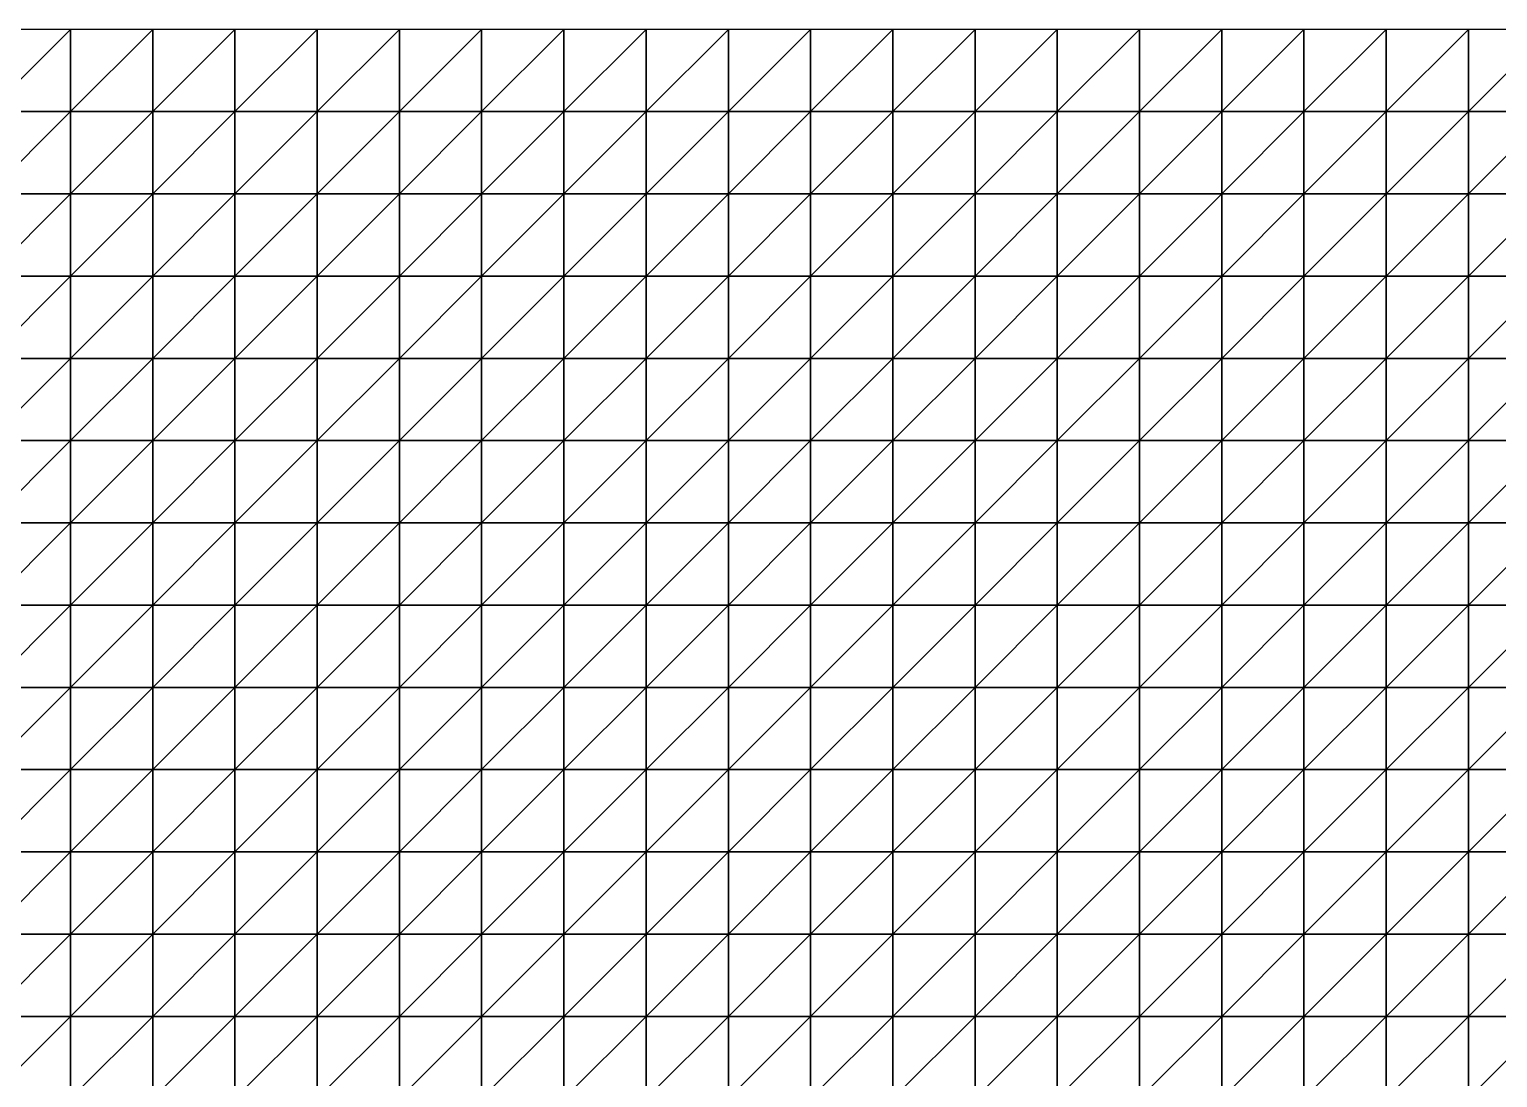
# Model space of a CAD drawing. Extents: x 504700 to 505400, y 9011750 to 9012250.
# Drawn here: x 505045 to 505223.5, y 9012122.6 to 9012250 of the extents above; entities that cross this region are included whole.
import ezdxf

# ---------------------------------------------------------------- set-up
doc = ezdxf.new("R2010")
doc.units = 0

msp = doc.modelspace()

# ---------------------------------------------------------------- linework, layer by layer
at = {"layer": 'TOPO_JUNI'}
for points in [[(505040, 9012240, 328.81), (505050, 9012240, 329.43), (505050, 9012250, 329.16)], [(505040, 9012240, 328.81), (505050, 9012250, 329.16), (505040, 9012250, 328.56)], [(505050, 9012240, 329.43), (505060, 9012240, 329.93), (505060, 9012250, 329.63)], [(505050, 9012240, 329.43), (505060, 9012250, 329.63), (505050, 9012250, 329.16)], [(505060, 9012240, 329.93), (505070, 9012240, 330.33), (505070, 9012250, 330.02)], [(505060, 9012240, 329.93), (505070, 9012250, 330.02), (505060, 9012250, 329.63)], [(505070, 9012240, 330.33), (505080, 9012240, 330.61), (505080, 9012250, 330.29)], [(505070, 9012240, 330.33), (505080, 9012250, 330.29), (505070, 9012250, 330.02)], [(505080, 9012240, 330.61), (505090, 9012240, 330.81), (505090, 9012250, 330.47)], [(505080, 9012240, 330.61), (505090, 9012250, 330.47), (505080, 9012250, 330.29)], [(505090, 9012240, 330.81), (505100, 9012240, 330.9), (505100, 9012250, 330.54)], [(505090, 9012240, 330.81), (505100, 9012250, 330.54), (505090, 9012250, 330.47)], [(505100, 9012240, 330.9), (505110, 9012240, 330.93), (505110, 9012250, 330.56)], [(505100, 9012240, 330.9), (505110, 9012250, 330.56), (505100, 9012250, 330.54)], [(505110, 9012240, 330.93), (505120, 9012240, 330.9), (505120, 9012250, 330.51)], [(505110, 9012240, 330.93), (505120, 9012250, 330.51), (505110, 9012250, 330.56)], [(505120, 9012240, 330.9), (505130, 9012240, 330.85), (505130, 9012250, 330.45)], [(505120, 9012240, 330.9), (505130, 9012250, 330.45), (505120, 9012250, 330.51)], [(505130, 9012240, 330.85), (505140, 9012240, 330.79), (505140, 9012250, 330.38)], [(505130, 9012240, 330.85), (505140, 9012250, 330.38), (505130, 9012250, 330.45)], [(505140, 9012240, 330.79), (505150, 9012240, 330.75), (505150, 9012250, 330.33)], [(505140, 9012240, 330.79), (505150, 9012250, 330.33), (505140, 9012250, 330.38)], [(505150, 9012240, 330.75), (505160, 9012240, 330.77), (505160, 9012250, 330.34)], [(505150, 9012240, 330.75), (505160, 9012250, 330.34), (505150, 9012250, 330.33)], [(505160, 9012240, 330.77), (505170, 9012240, 330.85), (505170, 9012250, 330.4)], [(505160, 9012240, 330.77), (505170, 9012250, 330.4), (505160, 9012250, 330.34)], [(505170, 9012240, 330.85), (505180, 9012240, 331.02), (505180, 9012250, 330.57)], [(505170, 9012240, 330.85), (505180, 9012250, 330.57), (505170, 9012250, 330.4)], [(505180, 9012240, 331.02), (505190, 9012240, 331.27), (505190, 9012250, 330.81)], [(505180, 9012240, 331.02), (505190, 9012250, 330.81), (505180, 9012250, 330.57)], [(505190, 9012240, 331.27), (505200, 9012240, 331.64), (505200, 9012250, 331.17)], [(505190, 9012240, 331.27), (505200, 9012250, 331.17), (505190, 9012250, 330.81)], [(505200, 9012240, 331.64), (505210, 9012240, 332.09), (505210, 9012250, 331.61)], [(505200, 9012240, 331.64), (505210, 9012250, 331.61), (505200, 9012250, 331.17)], [(505210, 9012240, 332.09), (505220, 9012240, 332.64), (505220, 9012250, 332.16)], [(505210, 9012240, 332.09), (505220, 9012250, 332.16), (505210, 9012250, 331.61)], [(505220, 9012240, 332.64), (505230, 9012240, 333.26), (505230, 9012250, 332.78)], [(505220, 9012240, 332.64), (505230, 9012250, 332.78), (505220, 9012250, 332.16)], [(505040, 9012230, 329.07), (505050, 9012230, 329.7), (505050, 9012240, 329.43)], [(505040, 9012230, 329.07), (505050, 9012240, 329.43), (505040, 9012240, 328.81)], [(505050, 9012230, 329.7), (505060, 9012230, 330.22), (505060, 9012240, 329.93)], [(505050, 9012230, 329.7), (505060, 9012240, 329.93), (505050, 9012240, 329.43)], [(505060, 9012230, 330.22), (505070, 9012230, 330.64), (505070, 9012240, 330.33)], [(505060, 9012230, 330.22), (505070, 9012240, 330.33), (505060, 9012240, 329.93)], [(505070, 9012230, 330.64), (505080, 9012230, 330.94), (505080, 9012240, 330.61)], [(505070, 9012230, 330.64), (505080, 9012240, 330.61), (505070, 9012240, 330.33)], [(505080, 9012230, 330.94), (505090, 9012230, 331.15), (505090, 9012240, 330.81)], [(505080, 9012230, 330.94), (505090, 9012240, 330.81), (505080, 9012240, 330.61)], [(505090, 9012230, 331.15), (505100, 9012230, 331.25), (505100, 9012240, 330.9)], [(505090, 9012230, 331.15), (505100, 9012240, 330.9), (505090, 9012240, 330.81)], [(505100, 9012230, 331.25), (505110, 9012230, 331.3), (505110, 9012240, 330.93)], [(505100, 9012230, 331.25), (505110, 9012240, 330.93), (505100, 9012240, 330.9)], [(505110, 9012230, 331.3), (505120, 9012230, 331.29), (505120, 9012240, 330.9)], [(505110, 9012230, 331.3), (505120, 9012240, 330.9), (505110, 9012240, 330.93)], [(505120, 9012230, 331.29), (505130, 9012230, 331.24), (505130, 9012240, 330.85)], [(505120, 9012230, 331.29), (505130, 9012240, 330.85), (505120, 9012240, 330.9)], [(505130, 9012230, 331.24), (505140, 9012230, 331.2), (505140, 9012240, 330.79)], [(505130, 9012230, 331.24), (505140, 9012240, 330.79), (505130, 9012240, 330.85)], [(505140, 9012230, 331.2), (505150, 9012230, 331.18), (505150, 9012240, 330.75)], [(505140, 9012230, 331.2), (505150, 9012240, 330.75), (505140, 9012240, 330.79)], [(505150, 9012230, 331.18), (505160, 9012230, 331.2), (505160, 9012240, 330.77)], [(505150, 9012230, 331.18), (505160, 9012240, 330.77), (505150, 9012240, 330.75)], [(505160, 9012230, 331.2), (505170, 9012230, 331.29), (505170, 9012240, 330.85)], [(505160, 9012230, 331.2), (505170, 9012240, 330.85), (505160, 9012240, 330.77)], [(505170, 9012230, 331.29), (505180, 9012230, 331.47), (505180, 9012240, 331.02)], [(505170, 9012230, 331.29), (505180, 9012240, 331.02), (505170, 9012240, 330.85)], [(505180, 9012230, 331.47), (505190, 9012230, 331.73), (505190, 9012240, 331.27)], [(505180, 9012230, 331.47), (505190, 9012240, 331.27), (505180, 9012240, 331.02)], [(505190, 9012230, 331.73), (505200, 9012230, 332.1), (505200, 9012240, 331.64)], [(505190, 9012230, 331.73), (505200, 9012240, 331.64), (505190, 9012240, 331.27)], [(505200, 9012230, 332.1), (505210, 9012230, 332.55), (505210, 9012240, 332.09)], [(505200, 9012230, 332.1), (505210, 9012240, 332.09), (505200, 9012240, 331.64)], [(505210, 9012230, 332.55), (505220, 9012230, 333.11), (505220, 9012240, 332.64)], [(505210, 9012230, 332.55), (505220, 9012240, 332.64), (505210, 9012240, 332.09)], [(505220, 9012230, 333.11), (505230, 9012230, 333.73), (505230, 9012240, 333.26)], [(505220, 9012230, 333.11), (505230, 9012240, 333.26), (505220, 9012240, 332.64)], [(505040, 9012220, 329.32), (505050, 9012220, 329.97), (505050, 9012230, 329.7)], [(505040, 9012220, 329.32), (505050, 9012230, 329.7), (505040, 9012230, 329.07)], [(505050, 9012220, 329.97), (505060, 9012220, 330.5), (505060, 9012230, 330.22)], [(505050, 9012220, 329.97), (505060, 9012230, 330.22), (505050, 9012230, 329.7)], [(505060, 9012220, 330.5), (505070, 9012220, 330.94), (505070, 9012230, 330.64)], [(505060, 9012220, 330.5), (505070, 9012230, 330.64), (505060, 9012230, 330.22)], [(505070, 9012220, 330.94), (505080, 9012220, 331.26), (505080, 9012230, 330.94)], [(505070, 9012220, 330.94), (505080, 9012230, 330.94), (505070, 9012230, 330.64)], [(505080, 9012220, 331.26), (505090, 9012220, 331.48), (505090, 9012230, 331.15)], [(505080, 9012220, 331.26), (505090, 9012230, 331.15), (505080, 9012230, 330.94)], [(505090, 9012220, 331.48), (505100, 9012220, 331.61), (505100, 9012230, 331.25)], [(505090, 9012220, 331.48), (505100, 9012230, 331.25), (505090, 9012230, 331.15)], [(505100, 9012220, 331.61), (505110, 9012220, 331.66), (505110, 9012230, 331.3)], [(505100, 9012220, 331.61), (505110, 9012230, 331.3), (505100, 9012230, 331.25)], [(505110, 9012220, 331.66), (505120, 9012220, 331.66), (505120, 9012230, 331.29)], [(505110, 9012220, 331.66), (505120, 9012230, 331.29), (505110, 9012230, 331.3)], [(505120, 9012220, 331.66), (505130, 9012220, 331.64), (505130, 9012230, 331.24)], [(505120, 9012220, 331.66), (505130, 9012230, 331.24), (505120, 9012230, 331.29)], [(505130, 9012220, 331.64), (505140, 9012220, 331.6), (505140, 9012230, 331.2)], [(505130, 9012220, 331.64), (505140, 9012230, 331.2), (505130, 9012230, 331.24)], [(505140, 9012220, 331.6), (505150, 9012220, 331.59), (505150, 9012230, 331.18)], [(505140, 9012220, 331.6), (505150, 9012230, 331.18), (505140, 9012230, 331.2)], [(505150, 9012220, 331.59), (505160, 9012220, 331.63), (505160, 9012230, 331.2)], [(505150, 9012220, 331.59), (505160, 9012230, 331.2), (505150, 9012230, 331.18)], [(505160, 9012220, 331.63), (505170, 9012220, 331.72), (505170, 9012230, 331.29)], [(505160, 9012220, 331.63), (505170, 9012230, 331.29), (505160, 9012230, 331.2)], [(505170, 9012220, 331.72), (505180, 9012220, 331.91), (505180, 9012230, 331.47)], [(505170, 9012220, 331.72), (505180, 9012230, 331.47), (505170, 9012230, 331.29)], [(505180, 9012220, 331.91), (505190, 9012220, 332.18), (505190, 9012230, 331.73)], [(505180, 9012220, 331.91), (505190, 9012230, 331.73), (505180, 9012230, 331.47)], [(505190, 9012220, 332.18), (505200, 9012220, 332.56), (505200, 9012230, 332.1)], [(505190, 9012220, 332.18), (505200, 9012230, 332.1), (505190, 9012230, 331.73)], [(505200, 9012220, 332.56), (505210, 9012220, 333.02), (505210, 9012230, 332.55)], [(505200, 9012220, 332.56), (505210, 9012230, 332.55), (505200, 9012230, 332.1)], [(505210, 9012220, 333.02), (505220, 9012220, 333.58), (505220, 9012230, 333.11)], [(505210, 9012220, 333.02), (505220, 9012230, 333.11), (505210, 9012230, 332.55)], [(505220, 9012220, 333.58), (505230, 9012220, 334.2), (505230, 9012230, 333.73)], [(505220, 9012220, 333.58), (505230, 9012230, 333.73), (505220, 9012230, 333.11)], [(505040, 9012210, 329.57), (505050, 9012210, 330.24), (505050, 9012220, 329.97)], [(505040, 9012210, 329.57), (505050, 9012220, 329.97), (505040, 9012220, 329.32)], [(505050, 9012210, 330.24), (505060, 9012210, 330.79), (505060, 9012220, 330.5)], [(505050, 9012210, 330.24), (505060, 9012220, 330.5), (505050, 9012220, 329.97)], [(505060, 9012210, 330.79), (505070, 9012210, 331.24), (505070, 9012220, 330.94)], [(505060, 9012210, 330.79), (505070, 9012220, 330.94), (505060, 9012220, 330.5)], [(505070, 9012210, 331.24), (505080, 9012210, 331.57), (505080, 9012220, 331.26)], [(505070, 9012210, 331.24), (505080, 9012220, 331.26), (505070, 9012220, 330.94)], [(505080, 9012210, 331.57), (505090, 9012210, 331.82), (505090, 9012220, 331.48)], [(505080, 9012210, 331.57), (505090, 9012220, 331.48), (505080, 9012220, 331.26)], [(505090, 9012210, 331.82), (505100, 9012210, 331.95), (505100, 9012220, 331.61)], [(505090, 9012210, 331.82), (505100, 9012220, 331.61), (505090, 9012220, 331.48)], [(505100, 9012210, 331.95), (505110, 9012210, 332.03), (505110, 9012220, 331.66)], [(505100, 9012210, 331.95), (505110, 9012220, 331.66), (505100, 9012220, 331.61)], [(505110, 9012210, 332.03), (505120, 9012210, 332.04), (505120, 9012220, 331.66)], [(505110, 9012210, 332.03), (505120, 9012220, 331.66), (505110, 9012220, 331.66)], [(505120, 9012210, 332.04), (505130, 9012210, 332.02), (505130, 9012220, 331.64)], [(505120, 9012210, 332.04), (505130, 9012220, 331.64), (505120, 9012220, 331.66)], [(505130, 9012210, 332.02), (505140, 9012210, 332), (505140, 9012220, 331.6)], [(505130, 9012210, 332.02), (505140, 9012220, 331.6), (505130, 9012220, 331.64)], [(505140, 9012210, 332), (505150, 9012210, 332), (505150, 9012220, 331.59)], [(505140, 9012210, 332), (505150, 9012220, 331.59), (505140, 9012220, 331.6)], [(505150, 9012210, 332), (505160, 9012210, 332.05), (505160, 9012220, 331.63)], [(505150, 9012210, 332), (505160, 9012220, 331.63), (505150, 9012220, 331.59)], [(505160, 9012210, 332.05), (505170, 9012210, 332.15), (505170, 9012220, 331.72)], [(505160, 9012210, 332.05), (505170, 9012220, 331.72), (505160, 9012220, 331.63)], [(505170, 9012210, 332.15), (505180, 9012210, 332.35), (505180, 9012220, 331.91)], [(505170, 9012210, 332.15), (505180, 9012220, 331.91), (505170, 9012220, 331.72)], [(505180, 9012210, 332.35), (505190, 9012210, 332.62), (505190, 9012220, 332.18)], [(505180, 9012210, 332.35), (505190, 9012220, 332.18), (505180, 9012220, 331.91)], [(505190, 9012210, 332.62), (505200, 9012210, 333.01), (505200, 9012220, 332.56)], [(505190, 9012210, 332.62), (505200, 9012220, 332.56), (505190, 9012220, 332.18)], [(505200, 9012210, 333.01), (505210, 9012210, 333.47), (505210, 9012220, 333.02)], [(505200, 9012210, 333.01), (505210, 9012220, 333.02), (505200, 9012220, 332.56)], [(505210, 9012210, 333.47), (505220, 9012210, 334.04), (505220, 9012220, 333.58)], [(505210, 9012210, 333.47), (505220, 9012220, 333.58), (505210, 9012220, 333.02)], [(505220, 9012210, 334.04), (505230, 9012210, 334.67), (505230, 9012220, 334.2)], [(505220, 9012210, 334.04), (505230, 9012220, 334.2), (505220, 9012220, 333.58)], [(505040, 9012200, 329.82), (505050, 9012200, 330.5), (505050, 9012210, 330.24)], [(505040, 9012200, 329.82), (505050, 9012210, 330.24), (505040, 9012210, 329.57)], [(505050, 9012200, 330.5), (505060, 9012200, 331.07), (505060, 9012210, 330.79)], [(505050, 9012200, 330.5), (505060, 9012210, 330.79), (505050, 9012210, 330.24)], [(505060, 9012200, 331.07), (505070, 9012200, 331.54), (505070, 9012210, 331.24)], [(505060, 9012200, 331.07), (505070, 9012210, 331.24), (505060, 9012210, 330.79)], [(505070, 9012200, 331.54), (505080, 9012200, 331.89), (505080, 9012210, 331.57)], [(505070, 9012200, 331.54), (505080, 9012210, 331.57), (505070, 9012210, 331.24)], [(505080, 9012200, 331.89), (505090, 9012200, 332.15), (505090, 9012210, 331.82)], [(505080, 9012200, 331.89), (505090, 9012210, 331.82), (505080, 9012210, 331.57)], [(505090, 9012200, 332.15), (505100, 9012200, 332.29), (505100, 9012210, 331.95)], [(505090, 9012200, 332.15), (505100, 9012210, 331.95), (505090, 9012210, 331.82)], [(505100, 9012200, 332.29), (505110, 9012200, 332.38), (505110, 9012210, 332.03)], [(505100, 9012200, 332.29), (505110, 9012210, 332.03), (505100, 9012210, 331.95)], [(505110, 9012200, 332.38), (505120, 9012200, 332.41), (505120, 9012210, 332.04)], [(505110, 9012200, 332.38), (505120, 9012210, 332.04), (505110, 9012210, 332.03)], [(505120, 9012200, 332.41), (505130, 9012200, 332.4), (505130, 9012210, 332.02)], [(505120, 9012200, 332.41), (505130, 9012210, 332.02), (505120, 9012210, 332.04)], [(505130, 9012200, 332.4), (505140, 9012200, 332.4), (505140, 9012210, 332)], [(505130, 9012200, 332.4), (505140, 9012210, 332), (505130, 9012210, 332.02)], [(505140, 9012200, 332.4), (505150, 9012200, 332.41), (505150, 9012210, 332)], [(505140, 9012200, 332.4), (505150, 9012210, 332), (505140, 9012210, 332)], [(505150, 9012200, 332.41), (505160, 9012200, 332.46), (505160, 9012210, 332.05)], [(505150, 9012200, 332.41), (505160, 9012210, 332.05), (505150, 9012210, 332)], [(505160, 9012200, 332.46), (505170, 9012200, 332.58), (505170, 9012210, 332.15)], [(505160, 9012200, 332.46), (505170, 9012210, 332.15), (505160, 9012210, 332.05)], [(505170, 9012200, 332.58), (505180, 9012200, 332.78), (505180, 9012210, 332.35)], [(505170, 9012200, 332.58), (505180, 9012210, 332.35), (505170, 9012210, 332.15)], [(505180, 9012200, 332.78), (505190, 9012200, 333.06), (505190, 9012210, 332.62)], [(505180, 9012200, 332.78), (505190, 9012210, 332.62), (505180, 9012210, 332.35)], [(505190, 9012200, 333.06), (505200, 9012200, 333.45), (505200, 9012210, 333.01)], [(505190, 9012200, 333.06), (505200, 9012210, 333.01), (505190, 9012210, 332.62)], [(505200, 9012200, 333.45), (505210, 9012200, 333.92), (505210, 9012210, 333.47)], [(505200, 9012200, 333.45), (505210, 9012210, 333.47), (505200, 9012210, 333.01)], [(505210, 9012200, 333.92), (505220, 9012200, 334.49), (505220, 9012210, 334.04)], [(505210, 9012200, 333.92), (505220, 9012210, 334.04), (505210, 9012210, 333.47)], [(505220, 9012200, 334.49), (505230, 9012200, 335.12), (505230, 9012210, 334.67)], [(505220, 9012200, 334.49), (505230, 9012210, 334.67), (505220, 9012210, 334.04)], [(505040, 9012190, 330.06), (505050, 9012190, 330.77), (505050, 9012200, 330.5)], [(505040, 9012190, 330.06), (505050, 9012200, 330.5), (505040, 9012200, 329.82)], [(505050, 9012190, 330.77), (505060, 9012190, 331.35), (505060, 9012200, 331.07)], [(505050, 9012190, 330.77), (505060, 9012200, 331.07), (505050, 9012200, 330.5)], [(505060, 9012190, 331.35), (505070, 9012190, 331.84), (505070, 9012200, 331.54)], [(505060, 9012190, 331.35), (505070, 9012200, 331.54), (505060, 9012200, 331.07)], [(505070, 9012190, 331.84), (505080, 9012190, 332.2), (505080, 9012200, 331.89)], [(505070, 9012190, 331.84), (505080, 9012200, 331.89), (505070, 9012200, 331.54)], [(505080, 9012190, 332.2), (505090, 9012190, 332.47), (505090, 9012200, 332.15)], [(505080, 9012190, 332.2), (505090, 9012200, 332.15), (505080, 9012200, 331.89)], [(505090, 9012190, 332.47), (505100, 9012190, 332.64), (505100, 9012200, 332.29)], [(505090, 9012190, 332.47), (505100, 9012200, 332.29), (505090, 9012200, 332.15)], [(505100, 9012190, 332.64), (505110, 9012190, 332.73), (505110, 9012200, 332.38)], [(505100, 9012190, 332.64), (505110, 9012200, 332.38), (505100, 9012200, 332.29)], [(505110, 9012190, 332.73), (505120, 9012190, 332.77), (505120, 9012200, 332.41)], [(505110, 9012190, 332.73), (505120, 9012200, 332.41), (505110, 9012200, 332.38)], [(505120, 9012190, 332.77), (505130, 9012190, 332.78), (505130, 9012200, 332.4)], [(505120, 9012190, 332.77), (505130, 9012200, 332.4), (505120, 9012200, 332.41)], [(505130, 9012190, 332.78), (505140, 9012190, 332.78), (505140, 9012200, 332.4)], [(505130, 9012190, 332.78), (505140, 9012200, 332.4), (505130, 9012200, 332.4)], [(505140, 9012190, 332.78), (505150, 9012190, 332.8), (505150, 9012200, 332.41)], [(505140, 9012190, 332.78), (505150, 9012200, 332.41), (505140, 9012200, 332.4)], [(505150, 9012190, 332.8), (505160, 9012190, 332.87), (505160, 9012200, 332.46)], [(505150, 9012190, 332.8), (505160, 9012200, 332.46), (505150, 9012200, 332.41)], [(505160, 9012190, 332.87), (505170, 9012190, 332.99), (505170, 9012200, 332.58)], [(505160, 9012190, 332.87), (505170, 9012200, 332.58), (505160, 9012200, 332.46)], [(505170, 9012190, 332.99), (505180, 9012190, 333.2), (505180, 9012200, 332.78)], [(505170, 9012190, 332.99), (505180, 9012200, 332.78), (505170, 9012200, 332.58)], [(505180, 9012190, 333.2), (505190, 9012190, 333.49), (505190, 9012200, 333.06)], [(505180, 9012190, 333.2), (505190, 9012200, 333.06), (505180, 9012200, 332.78)], [(505190, 9012190, 333.49), (505200, 9012190, 333.89), (505200, 9012200, 333.45)], [(505190, 9012190, 333.49), (505200, 9012200, 333.45), (505190, 9012200, 333.06)], [(505200, 9012190, 333.89), (505210, 9012190, 334.36), (505210, 9012200, 333.92)], [(505200, 9012190, 333.89), (505210, 9012200, 333.92), (505200, 9012200, 333.45)], [(505210, 9012190, 334.36), (505220, 9012190, 334.94), (505220, 9012200, 334.49)], [(505210, 9012190, 334.36), (505220, 9012200, 334.49), (505210, 9012200, 333.92)], [(505220, 9012190, 334.94), (505230, 9012190, 335.57), (505230, 9012200, 335.12)], [(505220, 9012190, 334.94), (505230, 9012200, 335.12), (505220, 9012200, 334.49)], [(505040, 9012180, 330.31), (505050, 9012180, 331.03), (505050, 9012190, 330.77)], [(505040, 9012180, 330.31), (505050, 9012190, 330.77), (505040, 9012190, 330.06)], [(505050, 9012180, 331.03), (505060, 9012180, 331.62), (505060, 9012190, 331.35)], [(505050, 9012180, 331.03), (505060, 9012190, 331.35), (505050, 9012190, 330.77)], [(505060, 9012180, 331.62), (505070, 9012180, 332.13), (505070, 9012190, 331.84)], [(505060, 9012180, 331.62), (505070, 9012190, 331.84), (505060, 9012190, 331.35)], [(505070, 9012180, 332.13), (505080, 9012180, 332.5), (505080, 9012190, 332.2)], [(505070, 9012180, 332.13), (505080, 9012190, 332.2), (505070, 9012190, 331.84)], [(505080, 9012180, 332.5), (505090, 9012180, 332.79), (505090, 9012190, 332.47)], [(505080, 9012180, 332.5), (505090, 9012190, 332.47), (505080, 9012190, 332.2)], [(505090, 9012180, 332.79), (505100, 9012180, 332.97), (505100, 9012190, 332.64)], [(505090, 9012180, 332.79), (505100, 9012190, 332.64), (505090, 9012190, 332.47)], [(505100, 9012180, 332.97), (505110, 9012180, 333.08), (505110, 9012190, 332.73)], [(505100, 9012180, 332.97), (505110, 9012190, 332.73), (505100, 9012190, 332.64)], [(505110, 9012180, 333.08), (505120, 9012180, 333.13), (505120, 9012190, 332.77)], [(505110, 9012180, 333.08), (505120, 9012190, 332.77), (505110, 9012190, 332.73)], [(505120, 9012180, 333.13), (505130, 9012180, 333.15), (505130, 9012190, 332.78)], [(505120, 9012180, 333.13), (505130, 9012190, 332.78), (505120, 9012190, 332.77)], [(505130, 9012180, 333.15), (505140, 9012180, 333.16), (505140, 9012190, 332.78)], [(505130, 9012180, 333.15), (505140, 9012190, 332.78), (505130, 9012190, 332.78)], [(505140, 9012180, 333.16), (505150, 9012180, 333.19), (505150, 9012190, 332.8)], [(505140, 9012180, 333.16), (505150, 9012190, 332.8), (505140, 9012190, 332.78)], [(505150, 9012180, 333.19), (505160, 9012180, 333.27), (505160, 9012190, 332.87)], [(505150, 9012180, 333.19), (505160, 9012190, 332.87), (505150, 9012190, 332.8)], [(505160, 9012180, 333.27), (505170, 9012180, 333.4), (505170, 9012190, 332.99)], [(505160, 9012180, 333.27), (505170, 9012190, 332.99), (505160, 9012190, 332.87)], [(505170, 9012180, 333.4), (505180, 9012180, 333.62), (505180, 9012190, 333.2)], [(505170, 9012180, 333.4), (505180, 9012190, 333.2), (505170, 9012190, 332.99)], [(505180, 9012180, 333.62), (505190, 9012180, 333.91), (505190, 9012190, 333.49)], [(505180, 9012180, 333.62), (505190, 9012190, 333.49), (505180, 9012190, 333.2)], [(505190, 9012180, 333.91), (505200, 9012180, 334.32), (505200, 9012190, 333.89)], [(505190, 9012180, 333.91), (505200, 9012190, 333.89), (505190, 9012190, 333.49)], [(505200, 9012180, 334.32), (505210, 9012180, 334.8), (505210, 9012190, 334.36)], [(505200, 9012180, 334.32), (505210, 9012190, 334.36), (505200, 9012190, 333.89)], [(505210, 9012180, 334.8), (505220, 9012180, 335.37), (505220, 9012190, 334.94)], [(505210, 9012180, 334.8), (505220, 9012190, 334.94), (505210, 9012190, 334.36)], [(505220, 9012180, 335.37), (505230, 9012180, 336.01), (505230, 9012190, 335.57)], [(505220, 9012180, 335.37), (505230, 9012190, 335.57), (505220, 9012190, 334.94)], [(505040, 9012170, 330.55), (505050, 9012170, 331.28), (505050, 9012180, 331.03)], [(505040, 9012170, 330.55), (505050, 9012180, 331.03), (505040, 9012180, 330.31)], [(505050, 9012170, 331.28), (505060, 9012170, 331.89), (505060, 9012180, 331.62)], [(505050, 9012170, 331.28), (505060, 9012180, 331.62), (505050, 9012180, 331.03)], [(505060, 9012170, 331.89), (505070, 9012170, 332.41), (505070, 9012180, 332.13)], [(505060, 9012170, 331.89), (505070, 9012180, 332.13), (505060, 9012180, 331.62)], [(505070, 9012170, 332.41), (505080, 9012170, 332.8), (505080, 9012180, 332.5)], [(505070, 9012170, 332.41), (505080, 9012180, 332.5), (505070, 9012180, 332.13)], [(505080, 9012170, 332.8), (505090, 9012170, 333.1), (505090, 9012180, 332.79)], [(505080, 9012170, 332.8), (505090, 9012180, 332.79), (505080, 9012180, 332.5)], [(505090, 9012170, 333.1), (505100, 9012170, 333.29), (505100, 9012180, 332.97)], [(505090, 9012170, 333.1), (505100, 9012180, 332.97), (505090, 9012180, 332.79)], [(505100, 9012170, 333.29), (505110, 9012170, 333.42), (505110, 9012180, 333.08)], [(505100, 9012170, 333.29), (505110, 9012180, 333.08), (505100, 9012180, 332.97)], [(505110, 9012170, 333.42), (505120, 9012170, 333.48), (505120, 9012180, 333.13)], [(505110, 9012170, 333.42), (505120, 9012180, 333.13), (505110, 9012180, 333.08)], [(505120, 9012170, 333.48), (505130, 9012170, 333.51), (505130, 9012180, 333.15)], [(505120, 9012170, 333.48), (505130, 9012180, 333.15), (505120, 9012180, 333.13)], [(505130, 9012170, 333.51), (505140, 9012170, 333.54), (505140, 9012180, 333.16)], [(505130, 9012170, 333.51), (505140, 9012180, 333.16), (505130, 9012180, 333.15)], [(505140, 9012170, 333.54), (505150, 9012170, 333.58), (505150, 9012180, 333.19)], [(505140, 9012170, 333.54), (505150, 9012180, 333.19), (505140, 9012180, 333.16)], [(505150, 9012170, 333.58), (505160, 9012170, 333.66), (505160, 9012180, 333.27)], [(505150, 9012170, 333.58), (505160, 9012180, 333.27), (505150, 9012180, 333.19)], [(505160, 9012170, 333.66), (505170, 9012170, 333.8), (505170, 9012180, 333.4)], [(505160, 9012170, 333.66), (505170, 9012180, 333.4), (505160, 9012180, 333.27)], [(505170, 9012170, 333.8), (505180, 9012170, 334.03), (505180, 9012180, 333.62)], [(505170, 9012170, 333.8), (505180, 9012180, 333.62), (505170, 9012180, 333.4)], [(505180, 9012170, 334.03), (505190, 9012170, 334.33), (505190, 9012180, 333.91)], [(505180, 9012170, 334.03), (505190, 9012180, 333.91), (505180, 9012180, 333.62)], [(505190, 9012170, 334.33), (505200, 9012170, 334.74), (505200, 9012180, 334.32)], [(505190, 9012170, 334.33), (505200, 9012180, 334.32), (505190, 9012180, 333.91)], [(505200, 9012170, 334.74), (505210, 9012170, 335.22), (505210, 9012180, 334.8)], [(505200, 9012170, 334.74), (505210, 9012180, 334.8), (505200, 9012180, 334.32)], [(505210, 9012170, 335.22), (505220, 9012170, 335.8), (505220, 9012180, 335.37)], [(505210, 9012170, 335.22), (505220, 9012180, 335.37), (505210, 9012180, 334.8)], [(505220, 9012170, 335.8), (505230, 9012170, 336.44), (505230, 9012180, 336.01)], [(505220, 9012170, 335.8), (505230, 9012180, 336.01), (505220, 9012180, 335.37)], [(505040, 9012160, 330.79), (505050, 9012160, 331.54), (505050, 9012170, 331.28)], [(505040, 9012160, 330.79), (505050, 9012170, 331.28), (505040, 9012170, 330.55)], [(505050, 9012160, 331.54), (505060, 9012160, 332.16), (505060, 9012170, 331.89)], [(505050, 9012160, 331.54), (505060, 9012170, 331.89), (505050, 9012170, 331.28)], [(505060, 9012160, 332.16), (505070, 9012160, 332.7), (505070, 9012170, 332.41)], [(505060, 9012160, 332.16), (505070, 9012170, 332.41), (505060, 9012170, 331.89)], [(505070, 9012160, 332.7), (505080, 9012160, 333.1), (505080, 9012170, 332.8)], [(505070, 9012160, 332.7), (505080, 9012170, 332.8), (505070, 9012170, 332.41)], [(505080, 9012160, 333.1), (505090, 9012160, 333.41), (505090, 9012170, 333.1)], [(505080, 9012160, 333.1), (505090, 9012170, 333.1), (505080, 9012170, 332.8)], [(505090, 9012160, 333.41), (505100, 9012160, 333.61), (505100, 9012170, 333.29)], [(505090, 9012160, 333.41), (505100, 9012170, 333.29), (505090, 9012170, 333.1)], [(505100, 9012160, 333.61), (505110, 9012160, 333.75), (505110, 9012170, 333.42)], [(505100, 9012160, 333.61), (505110, 9012170, 333.42), (505100, 9012170, 333.29)], [(505110, 9012160, 333.75), (505120, 9012160, 333.83), (505120, 9012170, 333.48)], [(505110, 9012160, 333.75), (505120, 9012170, 333.48), (505110, 9012170, 333.42)], [(505120, 9012160, 333.83), (505130, 9012160, 333.87), (505130, 9012170, 333.51)], [(505120, 9012160, 333.83), (505130, 9012170, 333.51), (505120, 9012170, 333.48)], [(505130, 9012160, 333.87), (505140, 9012160, 333.9), (505140, 9012170, 333.54)], [(505130, 9012160, 333.87), (505140, 9012170, 333.54), (505130, 9012170, 333.51)], [(505140, 9012160, 333.9), (505150, 9012160, 333.95), (505150, 9012170, 333.58)], [(505140, 9012160, 333.9), (505150, 9012170, 333.58), (505140, 9012170, 333.54)], [(505150, 9012160, 333.95), (505160, 9012160, 334.05), (505160, 9012170, 333.66)], [(505150, 9012160, 333.95), (505160, 9012170, 333.66), (505150, 9012170, 333.58)], [(505160, 9012160, 334.05), (505170, 9012160, 334.19), (505170, 9012170, 333.8)], [(505160, 9012160, 334.05), (505170, 9012170, 333.8), (505160, 9012170, 333.66)], [(505170, 9012160, 334.19), (505180, 9012160, 334.42), (505180, 9012170, 334.03)], [(505170, 9012160, 334.19), (505180, 9012170, 334.03), (505170, 9012170, 333.8)], [(505180, 9012160, 334.42), (505190, 9012160, 334.73), (505190, 9012170, 334.33)], [(505180, 9012160, 334.42), (505190, 9012170, 334.33), (505180, 9012170, 334.03)], [(505190, 9012160, 334.73), (505200, 9012160, 335.14), (505200, 9012170, 334.74)], [(505190, 9012160, 334.73), (505200, 9012170, 334.74), (505190, 9012170, 334.33)], [(505200, 9012160, 335.14), (505210, 9012160, 335.63), (505210, 9012170, 335.22)], [(505200, 9012160, 335.14), (505210, 9012170, 335.22), (505200, 9012170, 334.74)], [(505210, 9012160, 335.63), (505220, 9012160, 336.21), (505220, 9012170, 335.8)], [(505210, 9012160, 335.63), (505220, 9012170, 335.8), (505210, 9012170, 335.22)], [(505220, 9012160, 336.21), (505230, 9012160, 336.86), (505230, 9012170, 336.44)], [(505220, 9012160, 336.21), (505230, 9012170, 336.44), (505220, 9012170, 335.8)], [(505040, 9012150, 331.03), (505050, 9012150, 331.79), (505050, 9012160, 331.54)], [(505040, 9012150, 331.03), (505050, 9012160, 331.54), (505040, 9012160, 330.79)], [(505050, 9012150, 331.79), (505060, 9012150, 332.43), (505060, 9012160, 332.16)], [(505050, 9012150, 331.79), (505060, 9012160, 332.16), (505050, 9012160, 331.54)], [(505060, 9012150, 332.43), (505070, 9012150, 332.97), (505070, 9012160, 332.7)], [(505060, 9012150, 332.43), (505070, 9012160, 332.7), (505060, 9012160, 332.16)], [(505070, 9012150, 332.97), (505080, 9012150, 333.39), (505080, 9012160, 333.1)], [(505070, 9012150, 332.97), (505080, 9012160, 333.1), (505070, 9012160, 332.7)], [(505080, 9012150, 333.39), (505090, 9012150, 333.71), (505090, 9012160, 333.41)], [(505080, 9012150, 333.39), (505090, 9012160, 333.41), (505080, 9012160, 333.1)], [(505090, 9012150, 333.71), (505100, 9012150, 333.93), (505100, 9012160, 333.61)], [(505090, 9012150, 333.71), (505100, 9012160, 333.61), (505090, 9012160, 333.41)], [(505100, 9012150, 333.93), (505110, 9012150, 334.08), (505110, 9012160, 333.75)], [(505100, 9012150, 333.93), (505110, 9012160, 333.75), (505100, 9012160, 333.61)], [(505110, 9012150, 334.08), (505120, 9012150, 334.16), (505120, 9012160, 333.83)], [(505110, 9012150, 334.08), (505120, 9012160, 333.83), (505110, 9012160, 333.75)], [(505120, 9012150, 334.16), (505130, 9012150, 334.22), (505130, 9012160, 333.87)], [(505120, 9012150, 334.16), (505130, 9012160, 333.87), (505120, 9012160, 333.83)], [(505130, 9012150, 334.22), (505140, 9012150, 334.26), (505140, 9012160, 333.9)], [(505130, 9012150, 334.22), (505140, 9012160, 333.9), (505130, 9012160, 333.87)], [(505140, 9012150, 334.26), (505150, 9012150, 334.32), (505150, 9012160, 333.95)], [(505140, 9012150, 334.26), (505150, 9012160, 333.95), (505140, 9012160, 333.9)], [(505150, 9012150, 334.32), (505160, 9012150, 334.42), (505160, 9012160, 334.05)], [(505150, 9012150, 334.32), (505160, 9012160, 334.05), (505150, 9012160, 333.95)], [(505160, 9012150, 334.42), (505170, 9012150, 334.57), (505170, 9012160, 334.19)], [(505160, 9012150, 334.42), (505170, 9012160, 334.19), (505160, 9012160, 334.05)], [(505170, 9012150, 334.57), (505180, 9012150, 334.81), (505180, 9012160, 334.42)], [(505170, 9012150, 334.57), (505180, 9012160, 334.42), (505170, 9012160, 334.19)], [(505180, 9012150, 334.81), (505190, 9012150, 335.12), (505190, 9012160, 334.73)], [(505180, 9012150, 334.81), (505190, 9012160, 334.73), (505180, 9012160, 334.42)], [(505190, 9012150, 335.12), (505200, 9012150, 335.54), (505200, 9012160, 335.14)], [(505190, 9012150, 335.12), (505200, 9012160, 335.14), (505190, 9012160, 334.73)], [(505200, 9012150, 335.54), (505210, 9012150, 336.03), (505210, 9012160, 335.63)], [(505200, 9012150, 335.54), (505210, 9012160, 335.63), (505200, 9012160, 335.14)], [(505210, 9012150, 336.03), (505220, 9012150, 336.62), (505220, 9012160, 336.21)], [(505210, 9012150, 336.03), (505220, 9012160, 336.21), (505210, 9012160, 335.63)], [(505220, 9012150, 336.62), (505230, 9012150, 337.27), (505230, 9012160, 336.86)], [(505220, 9012150, 336.62), (505230, 9012160, 336.86), (505220, 9012160, 336.21)], [(505040, 9012140, 331.26), (505050, 9012140, 332.04), (505050, 9012150, 331.79)], [(505040, 9012140, 331.26), (505050, 9012150, 331.79), (505040, 9012150, 331.03)], [(505050, 9012140, 332.04), (505060, 9012140, 332.69), (505060, 9012150, 332.43)], [(505050, 9012140, 332.04), (505060, 9012150, 332.43), (505050, 9012150, 331.79)], [(505060, 9012140, 332.69), (505070, 9012140, 333.25), (505070, 9012150, 332.97)], [(505060, 9012140, 332.69), (505070, 9012150, 332.97), (505060, 9012150, 332.43)], [(505070, 9012140, 333.25), (505080, 9012140, 333.67), (505080, 9012150, 333.39)], [(505070, 9012140, 333.25), (505080, 9012150, 333.39), (505070, 9012150, 332.97)], [(505080, 9012140, 333.67), (505090, 9012140, 334.01), (505090, 9012150, 333.71)], [(505080, 9012140, 333.67), (505090, 9012150, 333.71), (505080, 9012150, 333.39)], [(505090, 9012140, 334.01), (505100, 9012140, 334.24), (505100, 9012150, 333.93)], [(505090, 9012140, 334.01), (505100, 9012150, 333.93), (505090, 9012150, 333.71)], [(505100, 9012140, 334.24), (505110, 9012140, 334.4), (505110, 9012150, 334.08)], [(505100, 9012140, 334.24), (505110, 9012150, 334.08), (505100, 9012150, 333.93)], [(505110, 9012140, 334.4), (505120, 9012140, 334.49), (505120, 9012150, 334.16)], [(505110, 9012140, 334.4), (505120, 9012150, 334.16), (505110, 9012150, 334.08)], [(505120, 9012140, 334.49), (505130, 9012140, 334.55), (505130, 9012150, 334.22)], [(505120, 9012140, 334.49), (505130, 9012150, 334.22), (505120, 9012150, 334.16)], [(505130, 9012140, 334.55), (505140, 9012140, 334.61), (505140, 9012150, 334.26)], [(505130, 9012140, 334.55), (505140, 9012150, 334.26), (505130, 9012150, 334.22)], [(505140, 9012140, 334.61), (505150, 9012140, 334.67), (505150, 9012150, 334.32)], [(505140, 9012140, 334.61), (505150, 9012150, 334.32), (505140, 9012150, 334.26)], [(505150, 9012140, 334.67), (505160, 9012140, 334.78), (505160, 9012150, 334.42)], [(505150, 9012140, 334.67), (505160, 9012150, 334.42), (505150, 9012150, 334.32)], [(505160, 9012140, 334.78), (505170, 9012140, 334.94), (505170, 9012150, 334.57)], [(505160, 9012140, 334.78), (505170, 9012150, 334.57), (505160, 9012150, 334.42)], [(505170, 9012140, 334.94), (505180, 9012140, 335.19), (505180, 9012150, 334.81)], [(505170, 9012140, 334.94), (505180, 9012150, 334.81), (505170, 9012150, 334.57)], [(505180, 9012140, 335.19), (505190, 9012140, 335.51), (505190, 9012150, 335.12)], [(505180, 9012140, 335.19), (505190, 9012150, 335.12), (505180, 9012150, 334.81)], [(505190, 9012140, 335.51), (505200, 9012140, 335.93), (505200, 9012150, 335.54)], [(505190, 9012140, 335.51), (505200, 9012150, 335.54), (505190, 9012150, 335.12)], [(505200, 9012140, 335.93), (505210, 9012140, 336.43), (505210, 9012150, 336.03)], [(505200, 9012140, 335.93), (505210, 9012150, 336.03), (505200, 9012150, 335.54)], [(505210, 9012140, 336.43), (505220, 9012140, 337.01), (505220, 9012150, 336.62)], [(505210, 9012140, 336.43), (505220, 9012150, 336.62), (505210, 9012150, 336.03)], [(505220, 9012140, 337.01), (505230, 9012140, 337.66), (505230, 9012150, 337.27)], [(505220, 9012140, 337.01), (505230, 9012150, 337.27), (505220, 9012150, 336.62)], [(505040, 9012130, 331.49), (505050, 9012130, 332.28), (505050, 9012140, 332.04)], [(505040, 9012130, 331.49), (505050, 9012140, 332.04), (505040, 9012140, 331.26)], [(505050, 9012130, 332.28), (505060, 9012130, 332.94), (505060, 9012140, 332.69)], [(505050, 9012130, 332.28), (505060, 9012140, 332.69), (505050, 9012140, 332.04)], [(505060, 9012130, 332.94), (505070, 9012130, 333.51), (505070, 9012140, 333.25)], [(505060, 9012130, 332.94), (505070, 9012140, 333.25), (505060, 9012140, 332.69)], [(505070, 9012130, 333.51), (505080, 9012130, 333.95), (505080, 9012140, 333.67)], [(505070, 9012130, 333.51), (505080, 9012140, 333.67), (505070, 9012140, 333.25)], [(505080, 9012130, 333.95), (505090, 9012130, 334.3), (505090, 9012140, 334.01)], [(505080, 9012130, 333.95), (505090, 9012140, 334.01), (505080, 9012140, 333.67)], [(505090, 9012130, 334.3), (505100, 9012130, 334.53), (505100, 9012140, 334.24)], [(505090, 9012130, 334.3), (505100, 9012140, 334.24), (505090, 9012140, 334.01)], [(505100, 9012130, 334.53), (505110, 9012130, 334.71), (505110, 9012140, 334.4)], [(505100, 9012130, 334.53), (505110, 9012140, 334.4), (505100, 9012140, 334.24)], [(505110, 9012130, 334.71), (505120, 9012130, 334.81), (505120, 9012140, 334.49)], [(505110, 9012130, 334.71), (505120, 9012140, 334.49), (505110, 9012140, 334.4)], [(505120, 9012130, 334.81), (505130, 9012130, 334.88), (505130, 9012140, 334.55)], [(505120, 9012130, 334.81), (505130, 9012140, 334.55), (505120, 9012140, 334.49)], [(505130, 9012130, 334.88), (505140, 9012130, 334.94), (505140, 9012140, 334.61)], [(505130, 9012130, 334.88), (505140, 9012140, 334.61), (505130, 9012140, 334.55)], [(505140, 9012130, 334.94), (505150, 9012130, 335.02), (505150, 9012140, 334.67)], [(505140, 9012130, 334.94), (505150, 9012140, 334.67), (505140, 9012140, 334.61)], [(505150, 9012130, 335.02), (505160, 9012130, 335.14), (505160, 9012140, 334.78)], [(505150, 9012130, 335.02), (505160, 9012140, 334.78), (505150, 9012140, 334.67)], [(505160, 9012130, 335.14), (505170, 9012130, 335.3), (505170, 9012140, 334.94)], [(505160, 9012130, 335.14), (505170, 9012140, 334.94), (505160, 9012140, 334.78)], [(505170, 9012130, 335.3), (505180, 9012130, 335.56), (505180, 9012140, 335.19)], [(505170, 9012130, 335.3), (505180, 9012140, 335.19), (505170, 9012140, 334.94)], [(505180, 9012130, 335.56), (505190, 9012130, 335.88), (505190, 9012140, 335.51)], [(505180, 9012130, 335.56), (505190, 9012140, 335.51), (505180, 9012140, 335.19)], [(505190, 9012130, 335.88), (505200, 9012130, 336.31), (505200, 9012140, 335.93)], [(505190, 9012130, 335.88), (505200, 9012140, 335.93), (505190, 9012140, 335.51)], [(505200, 9012130, 336.31), (505210, 9012130, 336.8), (505210, 9012140, 336.43)], [(505200, 9012130, 336.31), (505210, 9012140, 336.43), (505200, 9012140, 335.93)], [(505210, 9012130, 336.8), (505220, 9012130, 337.4), (505220, 9012140, 337.01)], [(505210, 9012130, 336.8), (505220, 9012140, 337.01), (505210, 9012140, 336.43)], [(505220, 9012130, 337.4), (505230, 9012130, 338.05), (505230, 9012140, 337.66)], [(505220, 9012130, 337.4), (505230, 9012140, 337.66), (505220, 9012140, 337.01)], [(505040, 9012120, 331.72), (505050, 9012120, 332.52), (505050, 9012130, 332.28)], [(505040, 9012120, 331.72), (505050, 9012130, 332.28), (505040, 9012130, 331.49)], [(505050, 9012120, 332.52), (505060, 9012120, 333.19), (505060, 9012130, 332.94)], [(505050, 9012120, 332.52), (505060, 9012130, 332.94), (505050, 9012130, 332.28)], [(505060, 9012120, 333.19), (505070, 9012120, 333.77), (505070, 9012130, 333.51)], [(505060, 9012120, 333.19), (505070, 9012130, 333.51), (505060, 9012130, 332.94)], [(505070, 9012120, 333.77), (505080, 9012120, 334.22), (505080, 9012130, 333.95)], [(505070, 9012120, 333.77), (505080, 9012130, 333.95), (505070, 9012130, 333.51)], [(505080, 9012120, 334.22), (505090, 9012120, 334.58), (505090, 9012130, 334.3)], [(505080, 9012120, 334.22), (505090, 9012130, 334.3), (505080, 9012130, 333.95)], [(505090, 9012120, 334.58), (505100, 9012120, 334.83), (505100, 9012130, 334.53)], [(505090, 9012120, 334.58), (505100, 9012130, 334.53), (505090, 9012130, 334.3)], [(505100, 9012120, 334.83), (505110, 9012120, 335.01), (505110, 9012130, 334.71)], [(505100, 9012120, 334.83), (505110, 9012130, 334.71), (505100, 9012130, 334.53)], [(505110, 9012120, 335.01), (505120, 9012120, 335.12), (505120, 9012130, 334.81)], [(505110, 9012120, 335.01), (505120, 9012130, 334.81), (505110, 9012130, 334.71)], [(505120, 9012120, 335.12), (505130, 9012120, 335.2), (505130, 9012130, 334.88)], [(505120, 9012120, 335.12), (505130, 9012130, 334.88), (505120, 9012130, 334.81)], [(505130, 9012120, 335.2), (505140, 9012120, 335.27), (505140, 9012130, 334.94)], [(505130, 9012120, 335.2), (505140, 9012130, 334.94), (505130, 9012130, 334.88)], [(505140, 9012120, 335.27), (505150, 9012120, 335.35), (505150, 9012130, 335.02)], [(505140, 9012120, 335.27), (505150, 9012130, 335.02), (505140, 9012130, 334.94)], [(505150, 9012120, 335.35), (505160, 9012120, 335.48), (505160, 9012130, 335.14)], [(505150, 9012120, 335.35), (505160, 9012130, 335.14), (505150, 9012130, 335.02)], [(505160, 9012120, 335.48), (505170, 9012120, 335.65), (505170, 9012130, 335.3)], [(505160, 9012120, 335.48), (505170, 9012130, 335.3), (505160, 9012130, 335.14)], [(505170, 9012120, 335.65), (505180, 9012120, 335.91), (505180, 9012130, 335.56)], [(505170, 9012120, 335.65), (505180, 9012130, 335.56), (505170, 9012130, 335.3)], [(505180, 9012120, 335.91), (505190, 9012120, 336.24), (505190, 9012130, 335.88)], [(505180, 9012120, 335.91), (505190, 9012130, 335.88), (505180, 9012130, 335.56)], [(505190, 9012120, 336.24), (505200, 9012120, 336.67), (505200, 9012130, 336.31)], [(505190, 9012120, 336.24), (505200, 9012130, 336.31), (505190, 9012130, 335.88)], [(505200, 9012120, 336.67), (505210, 9012120, 337.17), (505210, 9012130, 336.8)], [(505200, 9012120, 336.67), (505210, 9012130, 336.8), (505200, 9012130, 336.31)], [(505210, 9012120, 337.17), (505220, 9012120, 337.77), (505220, 9012130, 337.4)], [(505210, 9012120, 337.17), (505220, 9012130, 337.4), (505210, 9012130, 336.8)], [(505220, 9012120, 337.77), (505230, 9012120, 338.42), (505230, 9012130, 338.05)], [(505220, 9012120, 337.77), (505230, 9012130, 338.05), (505220, 9012130, 337.4)]]:
    msp.add_3dface(points, dxfattribs=at)

doc.saveas('drawing.dxf')
